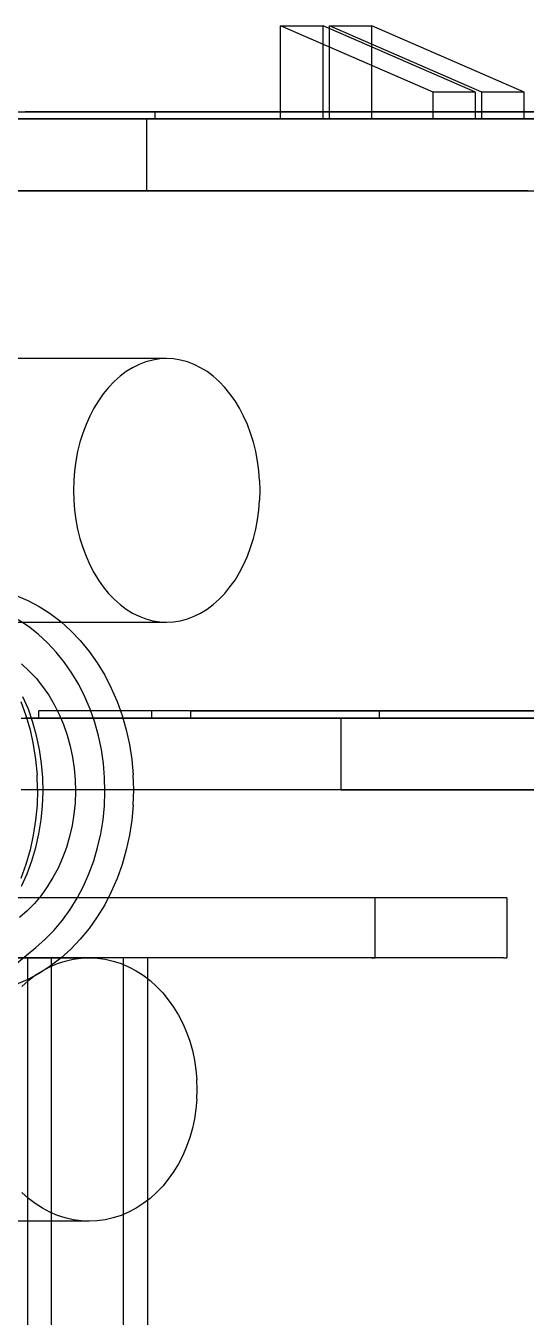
# Model space of a CAD drawing. Header units: millimetres. Extents: x -180 to 1414, y -663 to 972.
# Drawn here: x 64.8 to 106.6, y 736 to 843.8 of the extents above; entities that cross this region are included whole.
import ezdxf

# ---------------------------------------------------------------- set-up
doc = ezdxf.new("R2010")
doc.units = ezdxf.units.MM
doc.layers.add('FRONT', color=8, linetype='Continuous')

msp = doc.modelspace()

# ---------------------------------------------------------------- linework, layer by layer
at = {"layer": 'FRONT'}
for p, q in [((86.12, 836), (86.12, 843.77)), ((98.85, 838.23), (86.12, 843.77)), ((86.12, 843.77), (89.66, 843.77)), ((89.66, 836), (89.66, 843.77)), ((102.38, 838.23), (89.66, 843.77)), ((90.19, 836), (90.19, 843.77)), ((102.92, 838.23), (90.19, 843.77)), ((90.19, 843.77), (93.73, 843.77)), ((93.73, 836), (93.73, 843.77)), ((106.46, 838.23), (93.73, 843.77)), ((98.85, 836), (98.85, 838.23)), ((102.38, 838.23), (98.85, 838.23)), ((102.38, 836), (102.38, 838.23)), ((102.92, 836), (102.92, 838.23)), ((106.46, 838.23), (102.92, 838.23)), ((106.46, 836), (106.46, 838.23)), ((57.3, 836.6), (95.32, 836.6)), ((75.63, 836.6), (64.8, 836.6)), ((105.5, 836.6), (75.63, 836.6)), ((75.63, 836), (75.63, 836.6)), ((95.32, 836.6), (113.93, 836.6)), ((118, 836.6), (105.5, 836.6)), ((49.5, 836), (94.05, 836)), ((74.95, 836), (56.37, 836)), ((57.3, 836), (95.32, 836)), ((75.63, 836), (64.8, 836)), ((106.77, 836), (74.95, 836)), ((74.95, 830), (74.95, 836)), ((105.5, 836), (75.63, 836)), ((98.85, 836), (86.12, 836)), ((86.12, 836), (89.66, 836)), ((89.66, 836), (102.38, 836)), ((90.19, 836), (93.73, 836)), ((90.19, 836), (102.92, 836)), ((106.46, 836), (93.73, 836)), ((94.05, 836), (118.94, 836)), ((95.32, 836), (113.93, 836)), ((98.85, 836), (102.38, 836)), ((106.46, 836), (102.92, 836)), ((118, 836), (105.5, 836)), ((49.5, 830), (94.05, 830)), ((74.95, 830), (56.37, 830)), ((106.77, 830), (74.95, 830)), ((94.05, 830), (118.94, 830)), ((76.6, 816), (27.04, 816)), ((75.44, 815.88), (74.87, 815.72)), ((76.02, 815.97), (75.44, 815.88)), ((76.6, 816), (76.02, 815.97)), ((77.18, 815.97), (76.6, 816)), ((77.76, 815.88), (77.18, 815.97)), ((78.33, 815.72), (77.76, 815.88)), ((73.23, 814.91), (72.71, 814.53)), ((73.76, 815.24), (73.23, 814.91)), ((74.31, 815.51), (73.76, 815.24)), ((74.87, 815.72), (74.31, 815.51)), ((78.9, 815.51), (78.33, 815.72)), ((79.44, 815.24), (78.9, 815.51)), ((79.98, 814.91), (79.44, 815.24)), ((80.49, 814.53), (79.98, 814.91)), ((72.22, 814.09), (71.75, 813.6)), ((72.71, 814.53), (72.22, 814.09)), ((80.98, 814.09), (80.49, 814.53)), ((81.45, 813.6), (80.98, 814.09)), ((71.31, 813.06), (70.9, 812.48)), ((71.75, 813.6), (71.31, 813.06)), ((81.89, 813.06), (81.45, 813.6)), ((82.31, 812.48), (81.89, 813.06)), ((70.52, 811.86), (70.18, 811.2)), ((70.9, 812.48), (70.52, 811.86)), ((82.68, 811.86), (82.31, 812.48)), ((83.03, 811.2), (82.68, 811.86)), ((69.87, 810.5), (69.6, 809.77)), ((70.18, 811.2), (69.87, 810.5)), ((83.34, 810.5), (83.03, 811.2)), ((83.61, 809.77), (83.34, 810.5)), ((69.6, 809.77), (69.36, 809.02)), ((83.84, 809.02), (83.61, 809.77)), ((69.36, 809.02), (69.17, 808.24)), ((84.04, 808.24), (83.84, 809.02)), ((69.02, 807.45), (68.91, 806.64)), ((69.17, 808.24), (69.02, 807.45)), ((84.19, 807.45), (84.04, 808.24)), ((84.29, 806.64), (84.19, 807.45)), ((68.91, 806.64), (68.85, 805.82)), ((84.36, 805.82), (84.29, 806.64)), ((68.85, 805.82), (68.83, 805)), ((84.36, 805.82), (84.38, 805)), ((68.83, 805), (68.85, 804.18)), ((68.85, 804.18), (68.91, 803.36)), ((84.29, 803.36), (84.36, 804.18)), ((84.38, 805), (84.36, 804.18)), ((68.91, 803.36), (69.02, 802.55)), ((84.19, 802.55), (84.29, 803.36)), ((69.02, 802.55), (69.17, 801.76)), ((84.04, 801.76), (84.19, 802.55)), ((69.17, 801.76), (69.36, 800.98)), ((69.36, 800.98), (69.6, 800.23)), ((83.61, 800.23), (83.84, 800.98)), ((83.84, 800.98), (84.04, 801.76)), ((69.6, 800.23), (69.87, 799.5)), ((83.34, 799.5), (83.61, 800.23)), ((69.87, 799.5), (70.18, 798.8)), ((70.18, 798.8), (70.52, 798.14)), ((82.68, 798.14), (83.03, 798.8)), ((83.03, 798.8), (83.34, 799.5)), ((70.52, 798.14), (70.9, 797.52)), ((82.31, 797.52), (82.68, 798.14)), ((70.9, 797.52), (71.31, 796.94)), ((71.31, 796.94), (71.75, 796.4)), ((81.45, 796.4), (81.89, 796.94)), ((81.89, 796.94), (82.31, 797.52)), ((64.03, 796.24), (65.01, 795.82)), ((65.01, 795.82), (65.96, 795.32)), ((71.75, 796.4), (72.22, 795.91)), ((72.22, 795.91), (72.71, 795.47)), ((72.71, 795.47), (73.23, 795.09)), ((79.98, 795.09), (80.49, 795.47)), ((80.49, 795.47), (80.98, 795.91)), ((80.98, 795.91), (81.45, 796.4)), ((65.96, 795.32), (66.88, 794.72)), ((66.88, 794.72), (67.77, 794.05)), ((73.23, 795.09), (73.76, 794.76)), ((73.76, 794.76), (74.31, 794.49)), ((74.31, 794.49), (74.87, 794.28)), ((78.33, 794.28), (78.9, 794.49)), ((78.9, 794.49), (79.44, 794.76)), ((79.44, 794.76), (79.98, 795.09)), ((27.04, 794), (76.6, 794)), ((65.07, 793.63), (64.22, 794.19)), ((65.89, 792.99), (65.07, 793.63)), ((67.77, 794.05), (68.6, 793.29)), ((68.6, 793.29), (69.39, 792.46)), ((74.87, 794.28), (75.44, 794.12)), ((75.44, 794.12), (76.02, 794.03)), ((76.02, 794.03), (76.6, 794)), ((76.6, 794), (77.18, 794.03)), ((77.18, 794.03), (77.76, 794.12)), ((77.76, 794.12), (78.33, 794.28)), ((66.66, 792.28), (65.89, 792.99)), ((67.39, 791.5), (66.66, 792.28)), ((69.39, 792.46), (70.13, 791.56)), ((68.07, 790.65), (67.39, 791.5)), ((70.13, 791.56), (70.81, 790.6)), ((64.49, 790.53), (65.11, 789.95)), ((68.7, 789.75), (68.07, 790.65)), ((70.81, 790.6), (71.43, 789.58)), ((65.11, 789.95), (65.7, 789.32)), ((65.7, 789.32), (66.25, 788.63)), ((69.27, 788.79), (68.7, 789.75)), ((71.43, 789.58), (71.98, 788.5)), ((66.25, 788.63), (66.76, 787.9)), ((66.76, 787.9), (67.22, 787.12)), ((69.77, 787.78), (69.27, 788.79)), ((71.98, 788.5), (72.47, 787.38)), ((64.44, 787.38), (64.85, 786.21)), ((65.06, 786.73), (64.61, 787.78)), ((67.22, 787.12), (67.63, 786.31)), ((70.22, 786.73), (69.77, 787.78)), ((72.47, 787.38), (72.88, 786.21)), ((64.46, 786), (91.18, 786)), ((133.32, 786), (64.79, 786)), ((64.85, 786.21), (65.2, 785.01)), ((65.44, 785.64), (65.06, 786.73)), ((78.58, 786.6), (65.92, 786.6)), ((75.37, 786.6), (65.92, 786.6)), ((65.92, 786), (65.92, 786.6)), ((78.58, 786), (65.92, 786)), ((75.37, 786), (65.92, 786)), ((67.63, 786.31), (67.99, 785.46)), ((70.6, 785.64), (70.22, 786.73)), ((72.88, 786.21), (73.23, 785.01)), ((134.63, 786.6), (75.37, 786.6)), ((75.37, 786), (75.37, 786.6)), ((134.63, 786), (75.37, 786)), ((78.58, 786.6), (78.58, 786)), ((78.58, 786.6), (94.36, 786.6)), ((94.36, 786), (78.58, 786)), ((91.18, 780), (91.18, 786)), ((91.18, 786), (146.51, 786)), ((94.36, 786), (94.36, 786.6)), ((94.36, 786.6), (145.19, 786.6)), ((94.36, 786), (145.19, 786)), ((65.2, 785.01), (65.47, 783.78)), ((65.75, 784.52), (65.44, 785.64)), ((67.99, 785.46), (68.3, 784.57)), ((70.91, 784.52), (70.6, 785.64)), ((73.23, 785.01), (73.5, 783.78)), ((65.47, 783.78), (65.66, 782.53)), ((65.99, 783.38), (65.75, 784.52)), ((68.3, 784.57), (68.55, 783.66)), ((68.55, 783.66), (68.75, 782.74)), ((71.15, 783.38), (70.91, 784.52)), ((73.5, 783.78), (73.69, 782.53)), ((65.66, 782.53), (65.78, 781.27)), ((66.16, 782.21), (65.99, 783.38)), ((68.75, 782.74), (68.89, 781.79)), ((71.32, 782.21), (71.15, 783.38)), ((73.69, 782.53), (73.81, 781.27)), ((66.26, 781.03), (66.16, 782.21)), ((68.89, 781.79), (68.97, 780.84)), ((71.42, 781.03), (71.32, 782.21)), ((65.82, 780), (65.78, 781.27)), ((66.29, 779.85), (66.26, 781.03)), ((68.97, 780.84), (68.99, 779.88)), ((71.45, 779.85), (71.42, 781.03)), ((73.85, 780), (73.81, 781.27)), ((91.18, 780), (64.46, 780)), ((133.32, 780), (64.79, 780)), ((65.82, 780), (65.78, 778.73)), ((66.24, 778.67), (66.29, 779.85)), ((68.99, 779.88), (68.96, 778.92)), ((71.4, 778.67), (71.45, 779.85)), ((73.81, 778.73), (73.85, 780)), ((91.18, 780), (146.51, 780)), ((65.78, 778.73), (65.66, 777.47)), ((66.12, 777.5), (66.24, 778.67)), ((68.96, 778.92), (68.86, 777.97)), ((71.29, 777.5), (71.4, 778.67)), ((73.81, 778.73), (73.69, 777.47)), ((65.66, 777.47), (65.47, 776.22)), ((65.94, 776.33), (66.12, 777.5)), ((68.86, 777.97), (68.71, 777.03)), ((71.1, 776.33), (71.29, 777.5)), ((73.69, 777.47), (73.5, 776.22)), ((65.47, 776.22), (65.2, 774.99)), ((65.68, 775.19), (65.94, 776.33)), ((68.5, 776.11), (68.23, 775.2)), ((68.71, 777.03), (68.5, 776.11)), ((70.84, 775.19), (71.1, 776.33)), ((73.5, 776.22), (73.23, 774.99)), ((65.2, 774.99), (64.85, 773.79)), ((65.35, 774.08), (65.68, 775.19)), ((68.23, 775.2), (67.91, 774.33)), ((70.51, 774.08), (70.84, 775.19)), ((73.23, 774.99), (72.88, 773.79)), ((64.95, 773), (65.35, 774.08)), ((67.91, 774.33), (67.54, 773.48)), ((70.11, 773), (70.51, 774.08)), ((64.85, 773.79), (64.44, 772.62)), ((64.49, 771.96), (64.95, 773)), ((67.54, 773.48), (67.11, 772.68)), ((69.65, 771.96), (70.11, 773)), ((72.88, 773.79), (72.47, 772.62)), ((66.64, 771.91), (66.12, 771.19)), ((67.11, 772.68), (66.64, 771.91)), ((69.13, 770.96), (69.65, 771.96)), ((72.47, 772.62), (71.98, 771.5)), ((65.47, 771), (59.15, 771)), ((68.91, 771), (63.94, 771)), ((71.42, 771), (65.47, 771)), ((66.12, 771.19), (65.56, 770.52)), ((68.55, 770.02), (69.13, 770.96)), ((73.49, 771), (68.91, 771)), ((76.97, 771), (71.42, 771)), ((71.98, 771.5), (71.43, 770.42)), ((77.67, 771), (73.49, 771)), ((82.09, 771), (76.97, 771)), ((81.41, 771), (77.67, 771)), ((84.69, 771), (81.41, 771)), ((86.76, 771), (82.09, 771)), ((87.5, 771), (84.69, 771)), ((90.93, 771), (86.76, 771)), ((89.82, 771), (87.5, 771)), ((91.64, 771), (89.82, 771)), ((94.6, 771), (90.93, 771)), ((92.95, 771), (91.64, 771)), ((93.74, 771), (92.95, 771)), ((94, 771), (93.74, 771)), ((94, 766), (94, 771)), ((97.74, 771), (94.6, 771)), ((100.34, 771), (97.74, 771)), ((102.37, 771), (100.34, 771)), ((103.83, 771), (102.37, 771)), ((104.71, 771), (103.83, 771)), ((105, 771), (104.71, 771)), ((105, 771), (105, 766)), ((64.96, 769.9), (64.32, 769.34)), ((65.56, 770.52), (64.96, 769.9)), ((67.91, 769.13), (68.55, 770.02)), ((71.43, 770.42), (70.81, 769.4)), ((67.21, 768.3), (67.91, 769.13)), ((70.81, 769.4), (70.13, 768.44)), ((65.69, 766.84), (66.47, 767.54)), ((66.47, 767.54), (67.21, 768.3)), ((69.39, 767.54), (68.6, 766.71)), ((70.13, 768.44), (69.39, 767.54)), ((35.04, 741.84), (65.69, 766.84)), ((68.6, 766.71), (67.77, 765.95)), ((29.93, 766), (70.14, 766)), ((65.47, 766), (59.15, 766)), ((68.91, 766), (63.94, 766)), ((65.02, 766), (65, 766)), ((65, 650), (65, 766)), ((65.02, 766), (65, 766)), ((65, 650), (65, 766)), ((65.06, 766), (65.02, 766)), ((65.06, 766), (65.02, 766)), ((65.13, 766), (65.06, 766)), ((65.13, 766), (65.06, 766)), ((65.23, 766), (65.13, 766)), ((65.23, 766), (65.13, 766)), ((65.35, 766), (65.23, 766)), ((65.35, 766), (65.23, 766)), ((65.5, 766), (65.35, 766)), ((65.5, 766), (65.35, 766)), ((71.42, 766), (65.47, 766)), ((65.67, 766), (65.5, 766)), ((65.67, 766), (65.5, 766)), ((65.87, 766), (65.67, 766)), ((65.87, 766), (65.67, 766)), ((66.09, 766), (65.87, 766)), ((66.09, 766), (65.87, 766)), ((66.88, 765.28), (65.96, 764.68)), ((66.34, 766), (66.09, 766)), ((66.34, 766), (66.09, 766)), ((66.23, 764.91), (66.85, 765.24)), ((66.6, 766), (66.34, 766)), ((66.6, 766), (66.34, 766)), ((66.89, 766), (66.6, 766)), ((66.89, 766), (66.6, 766)), ((66.85, 765.24), (67.48, 765.51)), ((67.77, 765.95), (66.88, 765.28)), ((67.19, 766), (66.89, 766)), ((67.19, 766), (66.89, 766)), ((67.01, 766), (67, 766)), ((67, 650), (67, 766)), ((67.01, 766), (67, 766)), ((67, 650), (67, 766)), ((67.04, 766), (67.01, 766)), ((67.04, 766), (67.01, 766)), ((67.08, 766), (67.04, 766)), ((67.08, 766), (67.04, 766)), ((67.14, 766), (67.08, 766)), ((67.14, 766), (67.08, 766)), ((67.21, 766), (67.14, 766)), ((67.21, 766), (67.14, 766)), ((67.5, 766), (67.19, 766)), ((67.5, 766), (67.19, 766)), ((67.3, 766), (67.21, 766)), ((67.3, 766), (67.21, 766)), ((67.41, 766), (67.3, 766)), ((67.41, 766), (67.3, 766)), ((67.52, 766), (67.41, 766)), ((67.52, 766), (67.41, 766)), ((67.48, 765.51), (68.13, 765.72)), ((67.83, 766), (67.5, 766)), ((67.83, 766), (67.5, 766)), ((67.66, 766), (67.52, 766)), ((67.66, 766), (67.52, 766)), ((67.8, 766), (67.66, 766)), ((67.8, 766), (67.66, 766)), ((67.96, 766), (67.8, 766)), ((67.96, 766), (67.8, 766)), ((68.18, 766), (67.83, 766)), ((68.18, 766), (67.83, 766)), ((68.13, 766), (67.96, 766)), ((68.13, 766), (67.96, 766)), ((68.31, 766), (68.13, 766)), ((68.31, 766), (68.13, 766)), ((68.13, 765.72), (68.8, 765.88)), ((68.53, 766), (68.18, 766)), ((68.53, 766), (68.18, 766)), ((68.5, 766), (68.31, 766)), ((68.5, 766), (68.31, 766)), ((68.7, 766), (68.5, 766)), ((68.7, 766), (68.5, 766)), ((68.89, 766), (68.53, 766)), ((68.89, 766), (68.53, 766)), ((68.91, 766), (68.7, 766)), ((68.91, 766), (68.7, 766)), ((68.8, 765.88), (69.47, 765.97)), ((69.26, 766), (68.89, 766)), ((69.26, 766), (68.89, 766)), ((73.49, 766), (68.91, 766)), ((69.12, 766), (68.91, 766)), ((69.12, 766), (68.91, 766)), ((69.34, 766), (69.12, 766)), ((69.34, 766), (69.12, 766)), ((69.63, 766), (69.26, 766)), ((69.63, 766), (69.26, 766)), ((69.56, 766), (69.34, 766)), ((69.56, 766), (69.34, 766)), ((69.47, 765.97), (70.14, 766)), ((69.78, 766), (69.56, 766)), ((69.78, 766), (69.56, 766)), ((70, 766), (69.63, 766)), ((70, 766), (69.63, 766)), ((70, 766), (69.78, 766)), ((70, 766), (69.78, 766)), ((70.38, 766), (70, 766)), ((70.23, 766), (70, 766)), ((70.38, 766), (70, 766)), ((70.23, 766), (70, 766)), ((70.14, 766), (70.81, 765.97)), ((70.45, 766), (70.23, 766)), ((70.45, 766), (70.23, 766)), ((70.75, 766), (70.38, 766)), ((70.75, 766), (70.38, 766)), ((70.67, 766), (70.45, 766)), ((70.67, 766), (70.45, 766)), ((70.89, 766), (70.67, 766)), ((70.89, 766), (70.67, 766)), ((71.12, 766), (70.75, 766)), ((71.12, 766), (70.75, 766)), ((70.81, 765.97), (71.48, 765.88)), ((71.1, 766), (70.89, 766)), ((71.1, 766), (70.89, 766)), ((71.31, 766), (71.1, 766)), ((71.31, 766), (71.1, 766)), ((71.48, 766), (71.12, 766)), ((71.48, 766), (71.12, 766)), ((71.5, 766), (71.31, 766)), ((71.5, 766), (71.31, 766)), ((76.97, 766), (71.42, 766)), ((71.83, 766), (71.48, 766)), ((71.83, 766), (71.48, 766)), ((71.48, 765.88), (72.14, 765.72)), ((71.69, 766), (71.5, 766)), ((71.69, 766), (71.5, 766)), ((71.87, 766), (71.69, 766)), ((71.87, 766), (71.69, 766)), ((72.17, 766), (71.83, 766)), ((72.17, 766), (71.83, 766)), ((72.04, 766), (71.87, 766)), ((72.04, 766), (71.87, 766)), ((72.2, 766), (72.04, 766)), ((72.2, 766), (72.04, 766)), ((72.14, 765.72), (72.8, 765.51)), ((72.5, 766), (72.17, 766)), ((72.5, 766), (72.17, 766)), ((72.35, 766), (72.2, 766)), ((72.35, 766), (72.2, 766)), ((72.48, 766), (72.35, 766)), ((72.48, 766), (72.35, 766)), ((72.6, 766), (72.48, 766)), ((72.6, 766), (72.48, 766)), ((72.82, 766), (72.5, 766)), ((72.82, 766), (72.5, 766)), ((72.71, 766), (72.6, 766)), ((72.71, 766), (72.6, 766)), ((72.8, 766), (72.71, 766)), ((72.8, 766), (72.71, 766)), ((72.87, 766), (72.8, 766)), ((72.87, 766), (72.8, 766)), ((72.8, 765.51), (73.43, 765.24)), ((73.12, 766), (72.82, 766)), ((73.12, 766), (72.82, 766)), ((72.93, 766), (72.87, 766)), ((72.93, 766), (72.87, 766)), ((72.97, 766), (72.93, 766)), ((72.97, 766), (72.93, 766)), ((73, 766), (72.97, 766)), ((73, 766), (72.97, 766)), ((73, 650), (73, 766)), ((73, 766), (73, 766)), ((73, 650), (73, 766)), ((73, 766), (73, 766)), ((73.4, 766), (73.12, 766)), ((73.4, 766), (73.12, 766)), ((73.67, 766), (73.4, 766)), ((73.67, 766), (73.4, 766)), ((73.43, 765.24), (74.05, 764.91)), ((77.67, 766), (73.49, 766)), ((73.91, 766), (73.67, 766)), ((73.91, 766), (73.67, 766)), ((74.13, 766), (73.91, 766)), ((74.13, 766), (73.91, 766)), ((74.33, 766), (74.13, 766)), ((74.33, 766), (74.13, 766)), ((74.51, 766), (74.33, 766)), ((74.51, 766), (74.33, 766)), ((74.66, 766), (74.51, 766)), ((74.66, 766), (74.51, 766)), ((74.78, 766), (74.66, 766)), ((74.78, 766), (74.66, 766)), ((74.88, 766), (74.78, 766)), ((74.88, 766), (74.78, 766)), ((74.95, 766), (74.88, 766)), ((74.95, 766), (74.88, 766)), ((74.99, 766), (74.95, 766)), ((74.99, 766), (74.95, 766)), ((75, 766), (74.99, 766)), ((75, 766), (74.99, 766)), ((75, 766), (75, 650)), ((75, 766), (75, 650)), ((82.09, 766), (76.97, 766)), ((81.41, 766), (77.67, 766)), ((84.69, 766), (81.41, 766)), ((86.76, 766), (82.09, 766)), ((87.5, 766), (84.69, 766)), ((90.93, 766), (86.76, 766)), ((89.82, 766), (87.5, 766)), ((91.64, 766), (89.82, 766)), ((94.6, 766), (90.93, 766)), ((92.95, 766), (91.64, 766)), ((93.74, 766), (92.95, 766)), ((93.74, 766), (94, 766)), ((97.74, 766), (94.6, 766)), ((100.34, 766), (97.74, 766)), ((102.37, 766), (100.34, 766)), ((103.83, 766), (102.37, 766)), ((104.71, 766), (103.83, 766)), ((104.71, 766), (105, 766)), ((65.01, 764.18), (64.03, 763.76)), ((65.96, 764.68), (65.01, 764.18)), ((65.06, 764.09), (65.63, 764.53)), ((65.63, 764.53), (66.23, 764.91)), ((74.05, 764.91), (74.64, 764.53)), ((74.64, 764.53), (75.22, 764.09)), ((64.52, 763.6), (65.06, 764.09)), ((75.22, 764.09), (75.76, 763.6)), ((75.76, 763.6), (76.27, 763.06)), ((76.27, 763.06), (76.74, 762.48)), ((76.74, 762.48), (77.18, 761.86)), ((77.18, 761.86), (77.58, 761.2)), ((77.58, 761.2), (77.94, 760.5)), ((77.94, 760.5), (78.26, 759.77)), ((78.26, 759.77), (78.53, 759.02)), ((78.53, 759.02), (78.75, 758.24)), ((78.75, 758.24), (78.92, 757.45)), ((78.92, 757.45), (79.05, 756.64)), ((79.05, 756.64), (79.12, 755.82)), ((79.15, 755), (79.12, 755.82)), ((79.12, 754.18), (79.15, 755)), ((79.05, 753.36), (78.92, 752.55)), ((79.12, 754.18), (79.05, 753.36)), ((78.92, 752.55), (78.75, 751.76)), ((78.75, 751.76), (78.53, 750.98)), ((78.26, 750.23), (77.94, 749.5)), ((78.53, 750.98), (78.26, 750.23)), ((77.94, 749.5), (77.58, 748.8)), ((77.18, 748.14), (76.74, 747.52)), ((77.58, 748.8), (77.18, 748.14)), ((76.27, 746.94), (75.76, 746.4)), ((76.74, 747.52), (76.27, 746.94)), ((65.06, 745.91), (64.52, 746.4)), ((65.63, 745.47), (65.06, 745.91)), ((75.22, 745.91), (74.64, 745.47)), ((75.76, 746.4), (75.22, 745.91)), ((66.23, 745.09), (65.63, 745.47)), ((66.85, 744.76), (66.23, 745.09)), ((67.48, 744.49), (66.85, 744.76)), ((73.43, 744.76), (72.8, 744.49)), ((74.05, 745.09), (73.43, 744.76)), ((74.64, 745.47), (74.05, 745.09)), ((70.14, 744), (29.93, 744)), ((68.13, 744.28), (67.48, 744.49)), ((68.8, 744.12), (68.13, 744.28)), ((69.47, 744.03), (68.8, 744.12)), ((70.14, 744), (69.47, 744.03)), ((70.81, 744.03), (70.14, 744)), ((71.48, 744.12), (70.81, 744.03)), ((72.14, 744.28), (71.48, 744.12)), ((72.8, 744.49), (72.14, 744.28))]:
    msp.add_line(p, q, dxfattribs=at)

doc.saveas('drawing.dxf')
